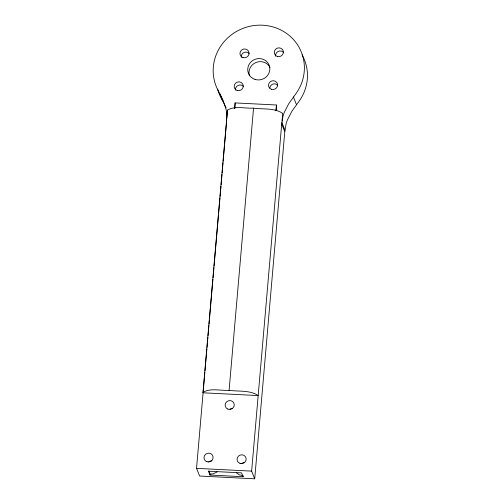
<?xml version="1.0" encoding="UTF-8"?>
<svg xmlns="http://www.w3.org/2000/svg" width="504" height="504" viewBox="0 0 504 504"><rect width="100%" height="100%" fill="white"/><g stroke="black" fill="none" stroke-linecap="round" stroke-linejoin="round"><path stroke-width="0.76" d="M226.649 120.74L226.674 113.709A39.514 37.731 -21.8 0 0 226.05 109.374L223.083 100.277L217.507 89.302A45.895 43.823 -21.8 0 1 262.597 25.2A45.895 43.823 -21.8 0 1 296.239 93.259L288.817 103.578L284.313 112.304A39.514 37.731 -21.8 0 0 282.946 116.537L281.704 124.034L251.635 471.12L254.709 478.8L199.609 476.028L196.541 468.348L203.358 389.668M234.845 108.366L235.116 102.923L276.438 105.002L276.148 110.779M243.092 476.708L241.555 472.872L208.48 471.209L210.017 475.045L243.092 476.708L243.161 475.688L239.243 474.837L236.483 472.928M282.064 120.928L282.631 113.356C274.466 107.73 263.063 109.475 253.543 108.133C245.177 108.656 234.707 105.557 227.455 110.149L203.005 392.358L203.087 392.799L258.18 395.571C250.022 389.939 238.613 391.684 229.099 390.342C220.727 390.871 210.256 387.765 203.005 392.358M203.49 388.105L204.372 377.931M204.511 376.362L204.844 372.45M204.983 370.887L206.879 348.976M207.018 347.414L207.9 337.239M208.032 335.677L208.373 331.764M208.505 330.196L208.914 325.502M209.053 323.933L209.387 320.021M209.525 318.459L212.915 279.336M213.047 277.767L213.929 267.593M214.068 266.03L216.436 238.644M216.575 237.075L217.457 226.907M217.589 225.338L218.471 215.164M218.61 213.602L219.964 197.952M220.103 196.384L220.979 186.215M221.117 184.647L221.999 174.478M222.132 172.91L223.014 162.742M223.152 161.173L224.507 145.524M224.645 143.961L225.521 133.787M225.66 132.218L226.542 122.05M234.637 108.398L235.116 102.923M210.017 475.045L210.099 474.113L208.82 470.912M229.099 390.342L253.543 108.133M275.94 110.722L276.438 105.002M254.709 478.8L284.779 131.714L286.02 124.217A39.514 37.731 -21.8 0 1 287.381 119.983L291.892 111.258L299.313 100.939A45.895 43.823 -21.8 0 0 302.053 54.854M226.787 118.15L227.455 110.149M217.205 471.939L212.909 473.899L210.099 474.113M196.541 468.348L251.635 471.12M225.42 106.3L220.582 96.982A45.895 43.823 -21.8 0 1 217.633 89.113M225.666 106.848L226.157 107.957M293.404 96.97L296.472 104.649M281.862 122.459L284.936 130.139M281.704 124.034L284.779 131.714M219.681 93.259L222.755 100.945M241.246 57.355A4.593 4.385 -21.8 0 1 249.222 53.487M235.463 90.248A4.593 4.385 -21.8 0 1 243.438 86.373M269.741 87.986A4.593 4.385 -21.8 0 1 277.773 85.258M275.581 56.24A4.593 4.385 -21.8 0 1 283.557 52.366M249.48 75.902A11.126 10.622 -21.8 0 1 255.969 62.502A11.126 10.622 -21.8 0 1 270.018 67.467M230.095 409.185A4.593 4.385 -21.8 0 1 232.3 408.297M208.669 461.96A4.593 4.385 -21.8 0 1 211.995 460.832M241.731 463.623A4.593 4.385 -21.8 0 1 243.867 462.584M242.959 57.563A4.593 4.385 -21.8 0 0 248.995 52.447A4.593 4.385 -21.8 0 0 241.561 50.091A4.593 4.385 -21.8 0 0 242.959 57.563M255.037 79.424A11.126 10.622 -21.8 0 0 269.665 67.026A11.126 10.622 -21.8 0 0 251.647 61.312A11.126 10.622 -21.8 0 0 255.037 79.424M237.176 90.455A4.593 4.385 -21.8 0 0 243.212 85.34A4.593 4.385 -21.8 0 0 235.778 82.984A4.593 4.385 -21.8 0 0 237.176 90.455M271.511 89.334A4.593 4.385 -21.8 0 0 277.547 84.218A4.593 4.385 -21.8 0 0 270.113 81.862A4.593 4.385 -21.8 0 0 271.511 89.334M277.301 56.442A4.593 4.385 -21.8 0 0 283.33 51.326A4.593 4.385 -21.8 0 0 275.896 48.97A4.593 4.385 -21.8 0 0 277.301 56.442M227.833 409.072A4.593 4.385 -21.8 0 0 234.234 404.397A4.593 4.385 -21.8 0 0 227.021 401.499A4.593 4.385 -21.8 0 0 227.833 409.072M206.999 461.752A4.593 4.385 -21.8 0 0 213.028 456.637A4.593 4.385 -21.8 0 0 205.601 454.28A4.593 4.385 -21.8 0 0 206.999 461.752M240.055 463.415A4.593 4.385 -21.8 0 0 246.091 458.3A4.593 4.385 -21.8 0 0 238.657 455.944A4.593 4.385 -21.8 0 0 240.055 463.415"/></g></svg>
